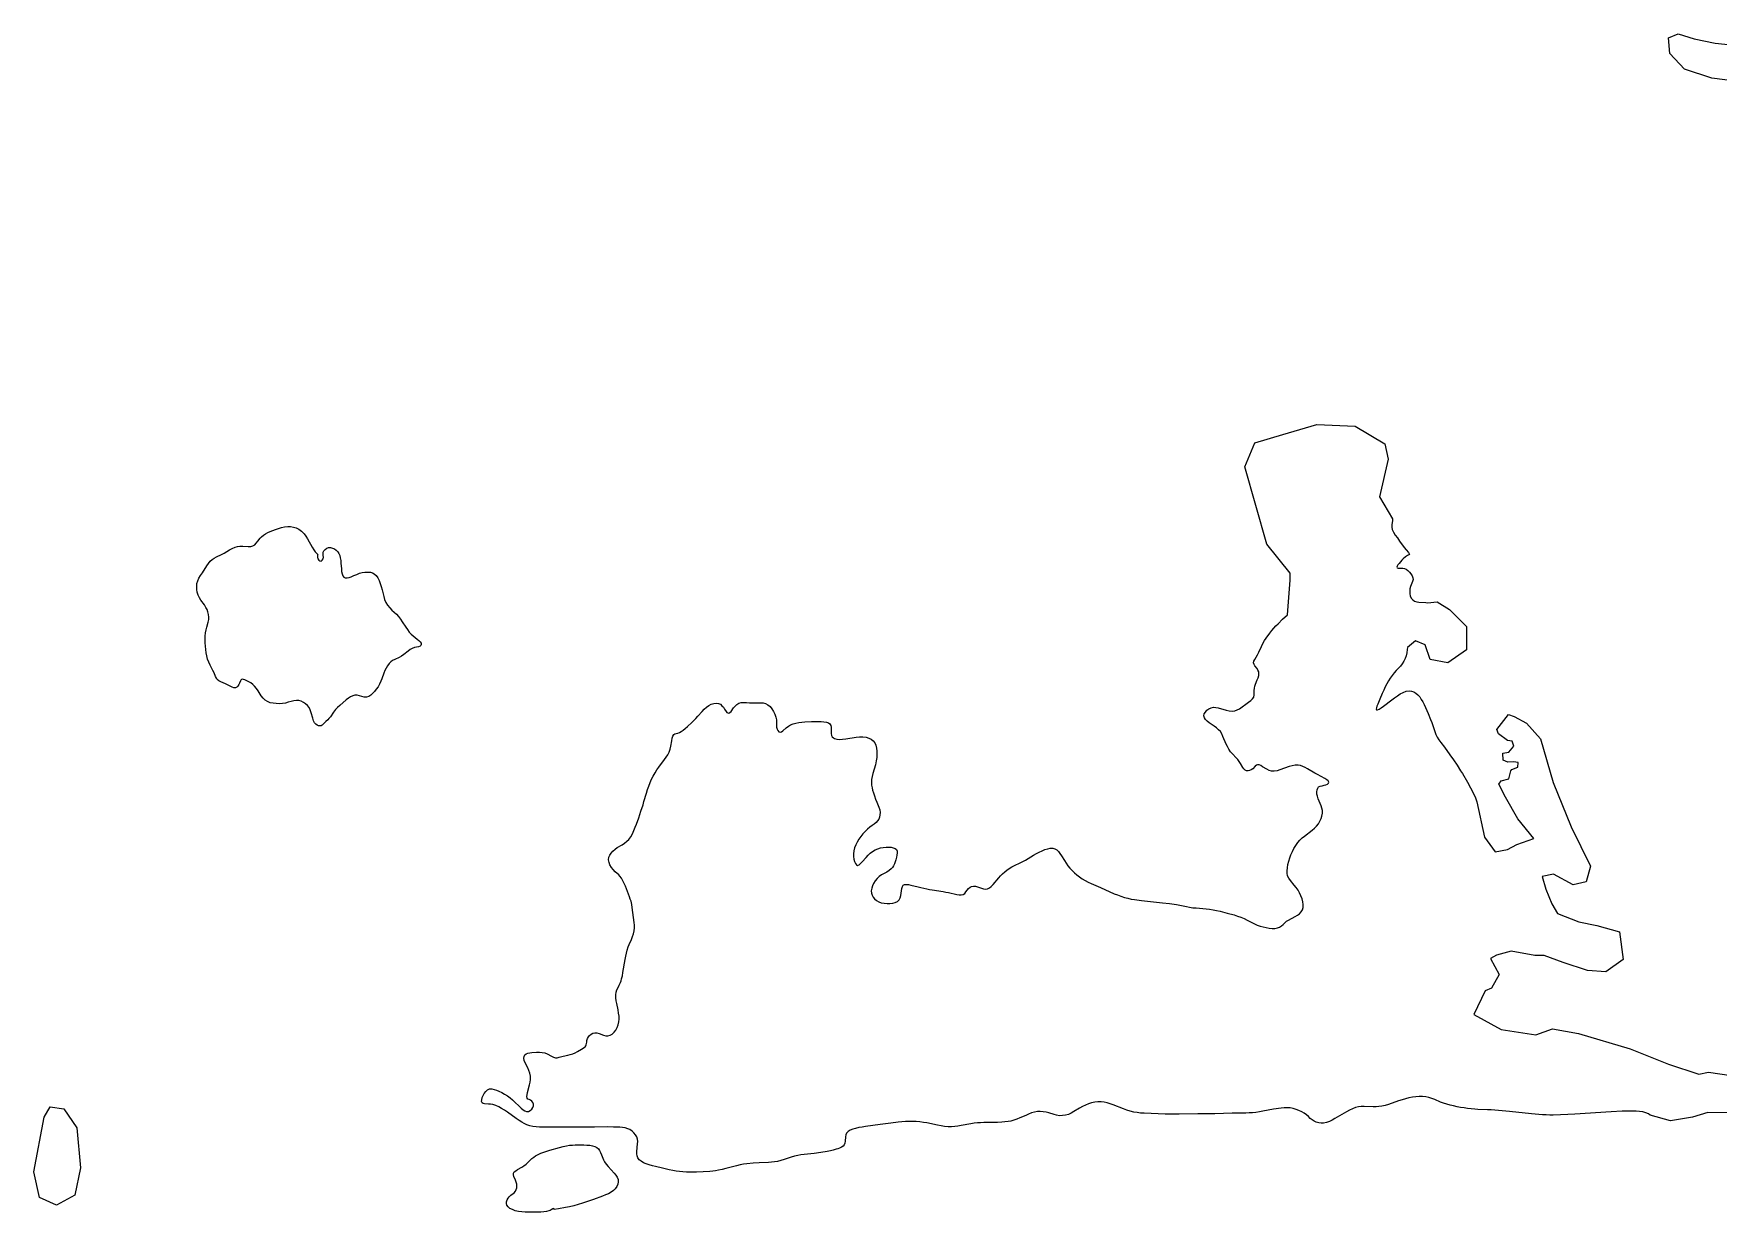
# Model space of a CAD drawing. Header units: metres. Extents: x 793723 to 812165, y 297650 to 314276.
# Drawn here: x 803388 to 804519, y 306188 to 306979 of the extents above; entities that cross this region are included whole.
import ezdxf

# ---------------------------------------------------------------- set-up
doc = ezdxf.new("R2010")
doc.units = ezdxf.units.M

msp = doc.modelspace()

# ---------------------------------------------------------------- linework, layer by layer
at = {"linetype": 'Continuous', "lineweight": 13}
for points in [[(804530.2, 306947.41), (804514.4, 306949.47), (804496.13, 306955.52), (804486.32, 306965.9), (804485.4, 306976.52), (804491.85, 306979.3), (804502.54, 306975.89), (804516.79, 306973.05), (804527.36, 306971.86)], [(804210.32, 306548.51), (804210.43, 306549.84), (804210.32, 306551.17), (804209.87, 306552.27), (804209.2, 306553.27), (804207.75, 306555.15), (804207.19, 306556.03), (804206.96, 306557.03), (804207.18, 306558.13), (804207.85, 306559.46), (804209.62, 306562.45), (804210.51, 306564.23), (804212.17, 306568.1), (804213.17, 306570.1), (804214.16, 306572.09), (804215.27, 306573.75), (804217.82, 306577.08), (804219.15, 306578.74), (804220.49, 306580.41), (804221.93, 306581.96), (804223.37, 306583.4), (804226.37, 306586.4), (804229.7, 306589.39), (804231.54, 306612.63), (804231.53, 306617.28), (804215.79, 306636.72), (804201.1, 306688.59), (804207.85, 306704.76), (804226.53, 306710.33), (804249.32, 306717.03), (804275.03, 306715.98), (804295.09, 306704.19), (804297.22, 306693.68), (804291.39, 306668.54), (804300.21, 306653.85), (804300.21, 306652.74), (804299.77, 306649.64), (804299.67, 306648.09)], [(803509.45, 306627.35), (803511.01, 306628.23), (803514.23, 306629.79), (803516.12, 306630.79), (803519.68, 306633.01), (803521.46, 306633.9), (803523.35, 306634.68), (803525.01, 306635.13), (803526.57, 306635.35), (803528.57, 306635.36), (803532.25, 306635.14), (803533.91, 306635.15), (803535.36, 306635.59), (803536.58, 306636.37), (803537.58, 306637.37), (803538.58, 306638.7), (803540.13, 306640.7), (803541.02, 306641.69), (803542.35, 306642.8), (803543.8, 306643.69), (803545.35, 306644.58), (803547.02, 306645.25), (803550.58, 306646.69), (803552.58, 306647.36), (803554.58, 306648.03), (803556.58, 306648.48), (803558.7, 306648.71), (803560.59, 306648.6), (803562.48, 306648.27), (803564.37, 306647.61), (803566.16, 306646.73), (803568.05, 306645.41), (803569.73, 306643.64), (803570.84, 306642.09), (803571.96, 306640.44)], [(804299.67, 306648.09), (804300, 306646.54), (804300.9, 306644.89), (804302.02, 306642.9), (804303.47, 306640.91), (804304.92, 306638.7), (804307.93, 306634.61), (804309.27, 306632.95), (804310.83, 306631.08), (804311.39, 306630.19), (804311.62, 306629.86), (804311.17, 306629.64), (804310.17, 306629.08), (804308.84, 306628.19), (804307.39, 306626.97), (804306.39, 306625.98), (804305.4, 306624.98), (804304.51, 306623.87), (804303.73, 306622.87), (804303.18, 306621.98), (804303.07, 306621.21), (804303.29, 306620.77), (804303.85, 306620.66), (804305.74, 306620.66), (804306.96, 306620.55), (804308.08, 306620.34), (804309.3, 306619.9), (804310.53, 306619.01), (804311.53, 306617.91), (804312.54, 306616.8), (804313.32, 306615.48), (804313.88, 306614.26), (804313.99, 306612.94), (804313.66, 306611.61), (804313.22, 306610.5), (804312.66, 306609.5), (804312.22, 306608.39), (804311.78, 306606.84)], [(803571.96, 306640.44), (803575.2, 306634.69), (803576.2, 306633.03), (803577.21, 306631.6), (803578.1, 306630.6), (803578.66, 306629.94), (803578.99, 306629.83), (803578.77, 306629.39), (803578.77, 306628.83), (803578.77, 306628.06), (803579, 306626.95), (803579.56, 306626.07), (803580.34, 306625.52), (803581.12, 306625.41), (803581.78, 306625.96), (803582.45, 306626.96), (803582.67, 306628.07), (803582.55, 306629.17), (803582.44, 306630.28), (803582.55, 306631.28), (803582.99, 306632.38), (803583.77, 306633.27), (803584.88, 306634.05), (803586.1, 306634.49), (803587.44, 306634.5), (803588.77, 306634.17), (803590.11, 306633.62), (803591.23, 306632.73), (803592.34, 306631.52), (803593.01, 306630.42), (803593.57, 306629.09), (803593.91, 306627.65), (803594.25, 306625.77), (803594.36, 306623.89), (803594.7, 306620.13), (803594.82, 306618.36), (803595.16, 306616.81), (803595.61, 306615.59)], [(803508.51, 306551.98), (803506.61, 306555.63), (803505.72, 306557.62), (803504.94, 306559.61), (803504.49, 306561.71), (803504.04, 306563.93), (803503.7, 306566.14), (803503.47, 306568.35), (803503.35, 306570.56), (803503.24, 306572.89), (803503.34, 306574.99), (803503.56, 306577.2), (803503.89, 306579.2), (803504.33, 306580.97), (803505.32, 306584.4), (803505.65, 306586.17), (803505.65, 306587.83), (803505.53, 306589.49), (803505.09, 306591.26), (803504.53, 306592.81), (803503.74, 306594.36), (803502.74, 306596.01), (803500.39, 306599.11), (803499.39, 306600.76), (803498.61, 306602.53), (803498.04, 306604.52), (803497.71, 306606.4), (803497.7, 306608.4), (803497.81, 306610.28), (803498.36, 306612.16), (803499.14, 306613.93), (803500.24, 306615.7), (803501.46, 306617.48), (803504.46, 306622.24), (803505.57, 306623.8), (803506.68, 306625.24), (803508.01, 306626.46), (803509.45, 306627.35)], [(803595.61, 306615.59), (803596.39, 306614.71), (803597.28, 306614.27), (803598.61, 306614.16), (803599.95, 306614.39), (803601.39, 306614.94), (803603.17, 306615.72), (803605.06, 306616.5), (803606.95, 306617.28), (803608.62, 306617.73), (803610.4, 306617.95), (803611.62, 306618.06), (803612.74, 306618.07), (803614.18, 306617.85), (803615.63, 306617.41), (803616.74, 306616.86), (803618.08, 306615.64), (803619.09, 306614.1), (803619.98, 306612.33), (803620.77, 306610.34), (803621.44, 306608.24), (803622, 306606.03), (803623.12, 306601.71), (803623.68, 306599.61), (803624.58, 306597.62), (803625.69, 306595.74), (803627.15, 306594.09), (803628.6, 306592.54), (803631.61, 306589.67), (803633.06, 306588.12), (803634.4, 306586.47), (803635.51, 306584.7), (803637.86, 306581.05), (803639.09, 306579.4), (803640.31, 306577.74), (803641.65, 306576.41), (803642.99, 306575.2), (803645.66, 306573.1)], [(804311.78, 306606.84), (804311.67, 306605.18), (804311.68, 306603.52), (804312.01, 306601.98), (804312.68, 306600.54), (804313.69, 306599.43), (804314.91, 306598.55), (804316.36, 306598.11), (804317.92, 306597.89), (804322.48, 306597.68)], [(804322.48, 306597.68), (804323.71, 306597.47), (804330.05, 306598.14), (804338.3, 306592.96), (804349.78, 306581.59), (804349.82, 306565.88), (804337.26, 306557.22), (804325.46, 306559.4), (804322.1, 306569.24), (804315.53, 306571.88), (804310.2, 306567.33), (804309.98, 306566.01), (804309.65, 306563.9), (804309.21, 306561.91), (804308.55, 306559.92), (804307.78, 306558.14), (804306.67, 306556.48), (804305.45, 306554.93), (804302.67, 306551.94), (804301.23, 306550.38), (804299.9, 306548.61), (804298.68, 306546.84), (804297.46, 306544.95), (804296.35, 306542.96), (804295.24, 306540.96), (804294.24, 306538.86), (804293.25, 306536.64), (804291.59, 306532.66), (804290.26, 306529.33), (804289.71, 306528), (804289.38, 306526.9), (804289.27, 306526.01), (804289.49, 306525.57), (804290.16, 306525.57), (804291.27, 306526.01), (804292.6, 306526.9), (804294.16, 306528.12), (804299.6, 306532.23)], [(803645.66, 306573.1), (803646.78, 306572.11), (803647.67, 306571.23), (803648.23, 306570.23), (803648.34, 306569.46), (803648.12, 306568.79), (803647.57, 306568.24), (803646.46, 306567.79), (803643.68, 306567.35), (803642.23, 306566.79), (803640.79, 306566.01), (803639.45, 306565.01), (803636.56, 306562.68), (803635.01, 306561.57), (803633.56, 306560.79), (803630.56, 306559.46), (803629.12, 306558.68), (803627.9, 306557.68), (803626.68, 306556.57), (803625.68, 306555.13), (803624.68, 306553.58), (803623.9, 306551.92), (803623.24, 306550.26), (803621.91, 306546.49), (803621.25, 306544.72), (803620.36, 306542.84), (803619.37, 306541.06), (803618.15, 306539.51), (803616.93, 306537.96), (803615.71, 306536.63), (803614.37, 306535.52), (803613.04, 306534.63), (803611.59, 306534.18), (803610.04, 306534.18), (803608.48, 306534.62), (803606.92, 306535.06), (803605.36, 306535.39), (803603.8, 306535.38)], [(803555.19, 306529.74), (803553.07, 306529.62), (803550.96, 306529.73), (803548.96, 306529.95), (803546.95, 306530.38), (803545.17, 306531.15), (803543.5, 306532.04), (803542.16, 306533.36), (803540.93, 306534.91), (803538.81, 306538.33), (803537.7, 306539.99), (803536.47, 306541.54), (803535.24, 306542.64), (803533.9, 306543.63), (803532.57, 306544.4), (803531.23, 306545.07), (803530, 306545.62), (803529.11, 306545.95), (803528.33, 306546.05), (803527.78, 306545.94), (803527.33, 306545.5), (803527, 306545.06), (803526.34, 306543.39), (803525.89, 306542.51), (803525.23, 306541.51), (803524.56, 306540.84), (803523.67, 306540.4), (803522.56, 306540.4), (803521.34, 306540.84), (803520, 306541.5), (803516.99, 306543.04), (803513.87, 306544.36), (803512.54, 306545.02), (803511.42, 306546.02), (803510.86, 306546.9), (803510.3, 306548), (803509.41, 306550.33), (803508.51, 306551.98)], [(804186.38, 306507.74), (804185.6, 306509.39), (804184.7, 306510.94), (804183.37, 306512.27), (804181.92, 306513.59), (804180.36, 306514.69), (804177.12, 306516.79), (804175.79, 306517.89), (804174.67, 306519.11), (804173.89, 306520.21), (804173.55, 306521.54), (804173.77, 306522.87), (804174.55, 306524.09), (804175.55, 306525.3), (804176.88, 306526.19), (804178.44, 306526.97), (804180.1, 306527.31), (804181.55, 306527.2), (804183.11, 306526.87), (804188.57, 306525.34), (804190.57, 306525.01), (804192.46, 306524.79), (804194.35, 306525.02), (804195.91, 306525.57), (804197.47, 306526.35), (804203.58, 306530.68), (804205.02, 306531.79), (804206.24, 306532.9), (804207.02, 306534.12), (804207.35, 306535.56), (804207.34, 306537), (804207.34, 306538.55), (804207.45, 306540.21), (804207.67, 306541.54), (804208.22, 306542.86), (804209.33, 306545.63), (804209.88, 306547.07), (804210.32, 306548.51)], [(803603.8, 306535.38), (803602.36, 306535.05), (803600.91, 306534.38), (803599.47, 306533.38), (803598.02, 306532.27), (803593.58, 306528.5), (803592.14, 306527.06), (803590.81, 306525.73), (803589.47, 306524.06), (803587.37, 306520.96), (803586.37, 306519.74), (803585.59, 306518.85), (803584.26, 306517.74), (803583.7, 306517.19), (803582.37, 306515.64), (803581.82, 306515.19), (803581.04, 306514.86), (803580.26, 306514.75), (803579.37, 306514.86), (803578.37, 306515.3), (803577.47, 306515.96), (803576.69, 306516.95), (803576.02, 306518.28), (803575.46, 306520.05), (803574.45, 306523.59), (803573.78, 306525.47), (803573, 306527.12), (803571.99, 306528.45), (803570.66, 306529.55), (803569.32, 306530.55), (803567.76, 306531.32), (803566.2, 306531.76), (803564.53, 306531.86), (803562.75, 306531.64), (803560.97, 306531.19), (803559.08, 306530.63), (803557.19, 306530.08), (803555.19, 306529.74)], [(804299.6, 306532.23), (804301.49, 306533.67), (804303.49, 306535.01), (804305.38, 306536.23), (804307.38, 306537.23), (804309.27, 306538.01), (804311.27, 306538.23), (804312.83, 306538.13), (804314.39, 306537.58), (804315.84, 306536.81), (804317.17, 306535.7), (804318.4, 306534.27), (804319.41, 306532.61), (804320.41, 306530.84), (804321.42, 306529.07), (804322.31, 306527.08), (804323.99, 306523.1), (804325.67, 306519.12), (804326.45, 306517.02), (804327.24, 306515.03), (804328.58, 306510.94), (804329.25, 306509.06), (804330.15, 306507.18), (804331.26, 306505.41), (804332.49, 306503.76), (804334.95, 306500.55), (804338.63, 306495.47), (804341.09, 306491.94), (804343.43, 306488.4), (804345.78, 306484.75), (804347.01, 306482.88), (804350.36, 306477.02), (804352.59, 306473.15), (804353.71, 306471.27), (804354.6, 306469.28), (804355.61, 306467.29), (804356.84, 306463.86), (804361.79, 306440.08)], [(803817.18, 306507.99), (803817.84, 306508.99), (803818.51, 306509.43), (803819.4, 306509.77), (803820.51, 306509.99), (803821.62, 306510.32), (803822.84, 306510.99), (803824.18, 306511.88), (803825.51, 306512.99), (803826.95, 306514.32), (803829.84, 306516.98), (803832.62, 306519.87), (803833.95, 306521.31), (803836.83, 306524.52), (803838.16, 306526.08), (803839.72, 306527.3), (803841.27, 306528.52), (803842.94, 306529.3), (803844.72, 306529.85), (803846.28, 306530.08), (803847.84, 306529.86), (803849.06, 306529.31), (803850.07, 306528.32), (803851.07, 306527.32), (803851.85, 306526.11), (803852.86, 306524.45), (803853.41, 306523.9), (803853.97, 306523.46), (803854.64, 306523.24), (803855.42, 306523.68), (803856.31, 306524.46), (803857.97, 306526.9), (803858.97, 306528.12), (803860.08, 306529.22), (803861.41, 306530.11), (803862.97, 306530.45), (803864.75, 306530.56), (803866.64, 306530.46)], [(803866.64, 306530.46), (803868.64, 306530.35), (803870.65, 306530.24), (803876.1, 306530.37), (803877.77, 306530.26), (803879.44, 306529.82), (803881, 306528.94), (803882.45, 306527.73), (803883.67, 306526.18), (803884.79, 306524.41), (803885.69, 306522.64), (803886.36, 306520.76), (803886.81, 306518.88), (803886.81, 306517.11), (803886.81, 306515.56), (803886.82, 306514.02), (803887.16, 306512.69), (803887.6, 306511.69), (803888.38, 306510.92), (803889.16, 306510.59), (803890.05, 306510.92), (803891.05, 306511.59), (803893.27, 306513.59), (803894.72, 306514.59), (803896.16, 306515.59), (803897.83, 306516.25), (803899.72, 306516.7), (803901.72, 306517.04), (803903.72, 306517.26), (803905.84, 306517.49), (803910.18, 306517.72), (803914.63, 306517.84), (803916.63, 306517.74), (803918.52, 306517.63), (803920.19, 306517.3), (803921.64, 306516.86), (803922.53, 306516.09), (803923.09, 306515.09)], [(804361.79, 306440.08), (804368.94, 306430.25), (804377.39, 306431.93), (804383.5, 306435.15), (804395.07, 306439.17), (804384.35, 306452.42), (804375.97, 306466.9), (804371.39, 306475.74), (804373.17, 306477.85), (804378.17, 306479.19), (804379.49, 306484.72), (804380.27, 306485.5), (804384.27, 306487.17), (804384.38, 306490.15), (804381.26, 306490.7), (804377.48, 306490.36), (804374.36, 306491.79), (804374.13, 306496.55), (804378.24, 306497.22), (804381.57, 306501.21), (804380.45, 306504.64), (804377.33, 306505.08), (804371.31, 306509.49), (804370.19, 306512.48), (804378.07, 306522.56), (804381.86, 306521.02), (804389.99, 306516.73), (804399.47, 306506.12), (804408, 306476.82), (804420.08, 306447.08), (804433.05, 306420.77), (804430.07, 306410.14), (804421.29, 306408.24), (804408.14, 306415.4), (804400.58, 306413.73), (804403.04, 306405.32), (804406.96, 306395.48), (804410.98, 306388.85)], [(803923.09, 306515.09), (803923.32, 306513.88), (803923.32, 306511.11), (803923.33, 306509.67), (803923.66, 306508.46), (803924.11, 306507.57), (803924.89, 306506.8), (803925.67, 306506.25), (803927.23, 306505.81), (803929.12, 306505.7), (803931.12, 306505.82), (803933.35, 306506.04), (803940.25, 306507.17), (803942.47, 306507.39), (803944.7, 306507.4), (803946.81, 306507.18), (803948.59, 306506.63), (803950.26, 306505.86), (803951.6, 306504.76), (803952.72, 306503.43), (803953.5, 306501.78), (803953.95, 306499.9), (803954.06, 306497.9), (803954.07, 306495.8), (803953.96, 306493.59), (803953.63, 306491.37), (803953.42, 306490.05), (803953.08, 306488.61), (803951.32, 306482.85), (803950.88, 306480.85), (803950.55, 306478.86), (803950.44, 306476.87), (803950.56, 306475.1), (803950.89, 306473.33), (803951.23, 306471.67), (803951.79, 306469.9), (803952.47, 306467.8), (803953.25, 306465.7)], [(803774.08, 306424.9), (803774.3, 306426.67), (803774.85, 306428.11), (803775.74, 306429.44), (803776.96, 306430.77), (803778.41, 306431.99), (803779.85, 306433.1), (803783.07, 306435.1), (803784.74, 306436.21), (803786.18, 306437.43), (803787.63, 306438.65), (803788.96, 306440.42), (803790.06, 306442.42), (803791.06, 306444.52), (803791.95, 306446.74), (803792.83, 306448.95), (803794.27, 306453.16), (803795.7, 306457.48), (803797.14, 306461.8), (803797.8, 306464.01), (803799.46, 306469.77), (803800.12, 306472.1), (803801.01, 306474.42), (803801.89, 306476.75), (803802.89, 306478.96), (803804, 306481.18), (803805.21, 306483.29), (803806.43, 306485.39), (803807.65, 306487.16), (803811.54, 306492.15), (803812.76, 306493.82), (803813.75, 306495.48), (803814.64, 306497.25), (803815.3, 306499.13), (803815.86, 306501.13), (803816.4, 306504.89), (803816.73, 306506.55), (803817.18, 306507.99)], [(804243.18, 306486.07), (804241.62, 306486.95), (804240.06, 306487.61), (804238.39, 306488.16), (804236.83, 306488.49), (804234.83, 306488.48), (804232.83, 306488.03), (804230.71, 306487.48), (804224.6, 306485.25), (804222.71, 306484.69), (804220.82, 306484.35), (804219.04, 306484.35), (804217.37, 306484.79), (804215.81, 306485.67), (804212.91, 306487.43), (804211.69, 306488.21), (804210.57, 306488.65), (804209.57, 306488.64), (804208.79, 306488.42), (804208.01, 306487.76), (804206.35, 306486.09), (804205.35, 306485.31), (804204.24, 306484.76), (804203.24, 306484.54), (804202.24, 306484.64), (804201.34, 306485.08), (804200.45, 306485.97), (804199.67, 306486.96), (804198.22, 306489.61), (804197.32, 306490.94), (804196.32, 306492.27), (804195.2, 306493.48), (804192.75, 306496.13), (804191.52, 306497.46), (804190.3, 306499.11), (804189.29, 306500.88), (804188.51, 306502.54), (804186.38, 306507.74)], [(804232.96, 306430.6), (804233.96, 306432.6), (804235.18, 306434.59), (804236.51, 306436.48), (804237.95, 306438.14), (804239.5, 306439.58), (804241.17, 306440.91), (804246.28, 306444.8), (804247.83, 306446.13), (804249.17, 306447.57), (804250.39, 306449.12), (804251.38, 306450.78), (804252.27, 306452.56), (804252.82, 306454.33), (804253.15, 306456.21), (804253.15, 306457.98), (804252.81, 306459.53), (804252.25, 306461.08), (804250.24, 306465.94), (804249.79, 306467.6), (804249.45, 306469.04), (804249.45, 306470.48), (804249.67, 306471.81), (804250, 306472.91), (804250.55, 306473.8), (804251.66, 306474.36), (804252.89, 306474.69), (804254.22, 306474.92), (804255.45, 306475.25), (804256.45, 306475.81), (804257.22, 306476.47), (804257.33, 306477.14), (804256.89, 306477.91), (804255.99, 306478.68), (804254.77, 306479.45), (804249.75, 306482.1), (804247.97, 306483.09), (804243.18, 306486.07)], [(803953.25, 306465.7), (803954.03, 306463.71), (803955.49, 306460.17), (803956.05, 306458.4), (803956.27, 306456.74), (803956.17, 306455.08), (803955.95, 306453.64), (803955.39, 306452.2), (803954.62, 306450.99), (803953.62, 306449.88), (803952.29, 306448.88), (803950.84, 306447.99), (803949.29, 306446.88), (803947.73, 306445.55), (803946.18, 306443.99), (803944.73, 306442.33), (803943.4, 306440.56), (803942.07, 306438.78), (803940.96, 306436.79), (803939.86, 306434.91), (803939.08, 306432.91), (803938.53, 306430.92), (803938.31, 306428.93), (803938.43, 306427.16), (803938.65, 306425.39), (803939.1, 306423.84), (803939.66, 306422.51), (803940.33, 306421.63), (803941.11, 306421.19), (803942.11, 306421.52), (803943.11, 306422.41), (803944.33, 306423.63), (803946.89, 306426.51), (803948.22, 306427.95), (803949.66, 306429.4), (803951.22, 306430.62), (803952.88, 306431.62), (803954.66, 306432.39)], [(803954.66, 306432.39), (803956.55, 306432.95), (803958.33, 306433.29), (803960.22, 306433.4), (803962, 306433.52), (803963.67, 306433.41), (803965.12, 306433.08), (803966.34, 306432.53), (803967.24, 306431.87), (803967.68, 306430.76), (803967.8, 306429.55), (803967.58, 306428.11), (803967.25, 306426.67), (803966.81, 306425.01), (803966.37, 306423.57), (803965.81, 306422.13), (803965.15, 306420.8), (803964.48, 306419.69), (803963.71, 306418.8), (803962.37, 306417.69), (803960.71, 306416.69), (803957.26, 306414.81), (803955.71, 306413.7), (803954.26, 306412.36), (803953.04, 306410.81), (803951.93, 306409.15), (803951.16, 306407.49), (803950.61, 306405.83), (803950.28, 306404.06), (803950.39, 306402.51), (803950.84, 306401.18), (803951.51, 306399.96), (803952.51, 306398.86), (803953.85, 306397.65), (803955.3, 306396.76), (803957.08, 306396.1), (803958.97, 306395.78), (803960.98, 306395.56)], [(804021.71, 306406.88), (804024.38, 306406), (804025.6, 306405.56), (804027.05, 306405.34), (804028.39, 306405.56), (804029.61, 306406.12), (804030.83, 306407.12), (804032.05, 306408.34), (804035.94, 306412.88), (804037.16, 306414.22), (804038.49, 306415.55), (804039.93, 306416.88), (804041.38, 306418.1), (804042.93, 306419.21), (804044.6, 306420.32), (804046.49, 306421.21), (804050.27, 306422.88), (804052.05, 306423.77), (804053.93, 306424.77), (804059.27, 306428.1), (804061.16, 306429.1), (804063.05, 306430.1), (804064.94, 306430.99), (804066.83, 306431.77), (804068.72, 306432.33), (804070.5, 306432.66), (804072.16, 306432.78), (804073.61, 306432.34), (804074.84, 306431.57), (804075.95, 306430.57), (804076.96, 306429.14), (804077.96, 306427.7), (804079.97, 306424.38), (804081.09, 306422.62), (804082.32, 306420.96), (804083.66, 306419.3), (804085.22, 306417.76), (804086.67, 306416.21)], [(804211.27, 306380.42), (804213.27, 306379.87), (804215.39, 306379.44), (804217.39, 306379.11), (804219.39, 306378.89), (804221.17, 306378.9), (804222.95, 306379.23), (804224.4, 306379.68), (804225.62, 306380.57), (804226.73, 306381.57), (804227.84, 306382.56), (804229.06, 306383.67), (804230.28, 306384.45), (804234.73, 306386.79), (804236.29, 306387.78), (804237.73, 306388.78), (804238.95, 306390), (804239.84, 306391.44), (804240.28, 306392.99), (804240.28, 306394.88), (804240.05, 306396.76), (804239.49, 306398.75), (804238.7, 306400.74), (804237.81, 306402.73), (804236.8, 306404.61), (804235.58, 306406.37), (804234.24, 306408.03), (804231.67, 306411.12), (804230.55, 306412.67), (804229.77, 306414.22), (804229.43, 306415.88), (804229.43, 306417.65), (804229.65, 306419.53), (804229.98, 306421.74), (804230.53, 306423.96), (804231.19, 306426.17), (804231.96, 306428.39), (804232.96, 306430.6)], [(803779.62, 306337.71), (803780.4, 306339.26), (803781.17, 306340.92), (803781.95, 306342.58), (803782.39, 306343.8), (803782.72, 306345.02), (803783.27, 306347.12), (803783.71, 306349.23), (803785.14, 306357.97), (803785.58, 306360.19), (803786.02, 306362.29), (803786.57, 306364.39), (803787.24, 306366.5), (803787.9, 306368.16), (803789.34, 306371.48), (803790.11, 306373.37), (803790.66, 306375.36), (803791.11, 306377.24), (803791.32, 306379.23), (803791.32, 306381), (803791.2, 306382.77), (803789.96, 306392.84), (803789.62, 306395.05), (803789.17, 306397.16), (803788.61, 306398.59), (803788.05, 306400.14), (803785.36, 306407.33), (803784.58, 306409.1), (803783.68, 306410.86), (803782.79, 306412.52), (803781.67, 306413.96), (803780.89, 306414.84), (803778.44, 306416.94), (803777.1, 306418.37), (803775.99, 306419.81), (803774.98, 306421.47), (803774.42, 306423.24), (803774.08, 306424.9)], [(803960.98, 306395.56), (803962.87, 306395.67), (803964.76, 306395.9), (803966.43, 306396.35), (803967.87, 306397.01), (803968.98, 306398.01), (803969.76, 306399.34), (803970.2, 306400.89), (803970.42, 306402.55), (803970.53, 306404.21), (803970.75, 306405.76), (803971.19, 306407.09), (803971.74, 306407.98), (803972.74, 306408.31), (803973.86, 306408.43), (803975.3, 306408.32), (803976.86, 306407.99), (803981.87, 306406.89), (803983.65, 306406.46), (803987.55, 306405.47), (803989.33, 306405.03), (803991.11, 306404.7), (803998.57, 306403.61), (804000.46, 306403.29), (804002.24, 306402.96), (804007.7, 306401.75), (804009.37, 306401.43), (804010.7, 306401.43), (804011.93, 306401.76), (804013.04, 306402.43), (804013.81, 306403.54), (804014.7, 306404.65), (804015.48, 306405.76), (804016.59, 306406.64), (804017.7, 306407.09), (804019.03, 306407.31), (804020.37, 306407.21), (804021.71, 306406.88)], [(804086.67, 306416.21), (804088.34, 306414.78), (804090.01, 306413.45), (804091.8, 306412.24), (804093.8, 306411.03), (804095.81, 306410.03), (804097.92, 306409.04), (804104.27, 306406.29), (804113.3, 306402.22), (804115.52, 306401.34), (804117.86, 306400.46), (804120.2, 306399.69), (804122.43, 306399.14), (804124.76, 306398.59), (804126.99, 306398.27), (804131.67, 306397.61), (804145.8, 306396.1), (804150.48, 306395.55), (804155.15, 306394.9), (804157.38, 306394.46), (804161.83, 306393.59), (804163.95, 306393.15), (804166.17, 306392.82), (804168.4, 306392.61), (804175.08, 306391.96), (804177.41, 306391.74), (804179.75, 306391.42), (804182.09, 306390.87), (804184.43, 306390.43), (804189.1, 306389.22), (804193.78, 306387.91), (804196.12, 306387.14), (804198.34, 306386.37), (804200.57, 306385.49), (804202.69, 306384.5), (804207.59, 306381.96), (804209.26, 306381.19), (804211.27, 306380.42)], [(804410.98, 306388.85), (804425.13, 306383.24), (804437.26, 306380.83), (804452.41, 306376.66), (804454.9, 306357.97), (804443.34, 306349.86), (804430.99, 306350.61), (804414.73, 306355.99), (804402.03, 306360.83), (804395.69, 306360.82), (804379.77, 306363.55), (804369.88, 306360.87), (804365.88, 306358.76), (804371.8, 306347.93), (804366.59, 306338.73), (804362.25, 306337.06), (804354.61, 306321.22), (804373, 306310.97), (804396.26, 306307.48), (804407.49, 306311.49), (804424.86, 306308.32), (804459.6, 306298), (804485.44, 306287.88), (804505.81, 306281.18), (804512.27, 306282.52), (804527.52, 306280.12)], [(803751.68, 306295.48), (803753.24, 306296.37), (803755.79, 306297.93), (803757.57, 306299.04), (803758.24, 306299.48), (803758.68, 306300.15), (803759.01, 306300.81), (803759.23, 306301.59), (803759.34, 306302.47), (803759.45, 306303.69), (803759.89, 306305.02), (803760.45, 306306.13), (803761.33, 306307.12), (803762.33, 306308.01), (803763.56, 306308.68), (803764.78, 306308.9), (803766.23, 306308.8), (803767.67, 306308.36), (803770.68, 306307.26), (803772.13, 306306.82), (803773.58, 306306.71), (803775.02, 306307.27), (803776.35, 306308.04), (803777.69, 306309.27), (803778.8, 306310.71), (803779.79, 306312.37), (803780.57, 306314.14), (803781.01, 306316.13), (803781.23, 306318.02), (803781.11, 306320.12), (803780.77, 306322.11), (803780.43, 306324.21), (803779.53, 306328.41), (803779.2, 306330.4), (803778.97, 306332.4), (803778.85, 306334.28), (803779.07, 306336.05), (803779.62, 306337.71)], [(803721.71, 306263.54), (803720.82, 306263.99), (803719.93, 306264.43), (803719.37, 306265.09), (803719.26, 306266.08), (803719.36, 306267.3), (803719.58, 306268.74), (803721.02, 306273.83), (803721.35, 306275.72), (803721.57, 306277.6), (803721.56, 306279.7), (803721.22, 306281.69), (803720.55, 306283.57), (803719.77, 306285.45), (803718.09, 306288.77), (803717.42, 306290.31), (803717.19, 306291.75), (803717.3, 306292.97), (803717.86, 306293.97), (803718.74, 306294.85), (803719.86, 306295.3), (803721.08, 306295.52), (803722.42, 306295.64), (803725.75, 306295.76), (803727.64, 306295.76), (803729.43, 306295.65), (803731.21, 306295.33), (803732.77, 306294.78), (803735.66, 306293.23), (803737, 306292.57), (803738.34, 306292.13), (803739.56, 306292.14), (803740.89, 306292.47), (803743.56, 306293.25), (803746.68, 306293.81), (803748.34, 306294.26), (803750.12, 306294.82), (803751.68, 306295.48)], [(803696.46, 306260.72), (803694.9, 306261.05), (803693.34, 306261.04), (803690.78, 306261.15), (803689.78, 306261.37), (803689.11, 306261.81), (803688.78, 306262.69), (803688.88, 306263.91), (803689.21, 306265.35), (803689.88, 306266.79), (803690.65, 306268.23), (803691.65, 306269.56), (803692.87, 306270.56), (803694.21, 306271.23), (803695.65, 306271.23), (803697.21, 306270.9), (803698.77, 306270.35), (803700.44, 306269.58), (803702.34, 306268.7), (803704.23, 306267.71), (803706.13, 306266.5), (803708.02, 306265.17), (803709.58, 306263.85), (803711.14, 306262.41), (803713.93, 306259.54), (803715.27, 306258.33), (803716.61, 306257.23), (803717.83, 306256.45), (803719.06, 306256.01), (803720.39, 306256.13), (803721.5, 306256.68), (803722.5, 306257.57), (803723.28, 306258.68), (803723.72, 306259.9), (803723.61, 306261), (803723.27, 306262), (803722.6, 306262.88), (803721.71, 306263.54)], [(803794.57, 306223.65), (803793.68, 306224.87), (803793.23, 306226.2), (803793.01, 306227.74), (803793, 306229.29), (803793.55, 306234.27), (803793.66, 306235.93), (803793.43, 306237.48), (803792.98, 306239.03), (803792.2, 306240.47), (803791.08, 306241.79), (803789.86, 306242.9), (803788.41, 306243.89), (803786.85, 306244.44), (803785.18, 306244.99), (803783.4, 306245.21), (803781.51, 306245.42), (803779.5, 306245.53), (803777.39, 306245.64), (803773.05, 306245.74), (803764.59, 306245.5), (803744.01, 306245.45), (803729.87, 306245.53), (803727.65, 306245.63), (803725.42, 306245.85), (803723.2, 306246.06), (803721.08, 306246.5), (803719.08, 306247.16), (803717.41, 306247.93), (803715.74, 306248.81), (803714.06, 306249.92), (803712.06, 306251.24), (803706.15, 306255.54), (803704.26, 306256.86), (803702.25, 306258.08), (803700.36, 306259.18), (803698.35, 306260.17), (803696.46, 306260.72)], [(804229.46, 306258.52), (804227.46, 306258.51), (804225.35, 306258.29), (804220.34, 306257.5), (804213.22, 306256.16), (804210.89, 306255.82), (804208.44, 306255.48), (804206.21, 306255.26), (804203.99, 306255.14), (804201.76, 306255.02), (804192.64, 306254.89), (804180.85, 306254.53), (804176.28, 306254.52), (804169.5, 306254.51), (804157.03, 306254.26), (804152.25, 306254.25), (804147.46, 306254.35), (804133.44, 306254.87), (804131.11, 306254.97), (804128.77, 306255.3), (804126.43, 306255.62), (804124.09, 306256.28), (804121.75, 306256.94), (804119.53, 306257.82), (804112.62, 306260.46), (804110.62, 306261.12), (804108.61, 306261.78), (804106.61, 306262.22), (804104.6, 306262.55), (804102.49, 306262.54), (804100.38, 306262.2), (804098.15, 306261.76), (804096.04, 306261.09), (804094.04, 306260.31), (804092.04, 306259.31), (804090.15, 306258.2), (804086.37, 306255.98), (804084.59, 306254.86)], [(804313.46, 306265.57), (804311.12, 306265.13), (804308.9, 306264.57), (804306.56, 306263.9), (804304.23, 306263.12), (804297.45, 306260.78), (804295.11, 306260.11), (804292.89, 306259.55), (804291, 306259.32), (804289.1, 306259.1), (804287.1, 306259.09), (804281.2, 306259.41), (804279.2, 306259.3), (804277.31, 306259.07), (804275.31, 306258.62), (804273.31, 306257.84), (804271.31, 306256.84), (804269.3, 306255.84), (804261.53, 306251.29), (804259.64, 306250.18), (804257.75, 306249.4), (804255.86, 306248.62), (804253.86, 306248.28), (804252.19, 306248.17), (804250.63, 306248.39), (804248.96, 306248.83), (804247.51, 306249.49), (804246.17, 306250.37), (804244.95, 306251.36), (804243.72, 306252.58), (804242.38, 306253.79), (804240.93, 306254.89), (804239.26, 306255.89), (804237.37, 306256.77), (804235.47, 306257.43), (804233.58, 306257.97), (804231.47, 306258.41), (804229.46, 306258.52)], [(804463.7, 306256.18), (804461.36, 306256.29), (804459.03, 306256.28), (804454.24, 306256.16), (804446.9, 306255.81), (804422.53, 306254.21), (804417.75, 306253.97), (804412.85, 306253.74), (804408.07, 306253.62), (804405.62, 306253.61), (804403.17, 306253.72), (804400.72, 306253.82), (804398.28, 306254.04), (804393.38, 306254.47), (804378.58, 306255.99), (804371.23, 306256.74), (804366.33, 306257.06), (804363.88, 306257.17), (804357.43, 306257.49), (804355.32, 306257.59), (804352.87, 306257.81), (804350.53, 306258.13), (804348.19, 306258.46), (804345.85, 306258.79), (804343.52, 306259.22), (804341.18, 306259.77), (804338.84, 306260.32), (804336.61, 306260.98), (804334.39, 306261.64), (804332.38, 306262.41), (804328.48, 306264.06), (804326.48, 306264.83), (804324.59, 306265.49), (804322.58, 306265.93), (804320.36, 306266.14), (804318.13, 306266.14), (804315.79, 306265.91), (804313.46, 306265.57)], [(803987.69, 306248.33), (803985.35, 306248.77), (803983.01, 306249.1), (803980.56, 306249.31), (803978.12, 306249.42), (803975.78, 306249.41), (803973.33, 306249.3), (803970.88, 306249.07), (803968.44, 306248.84), (803963.54, 306248.28), (803956.2, 306247.38), (803951.31, 306246.7), (803946.52, 306246.03), (803944.19, 306245.58), (803941.96, 306245.24), (803939.85, 306244.68), (803937.85, 306244.12), (803936.18, 306243.46), (803934.74, 306242.57), (803933.74, 306241.57), (803933.18, 306240.35), (803932.96, 306239.02), (803932.86, 306236.15), (803932.64, 306234.82), (803932.2, 306233.6), (803931.42, 306232.71), (803930.31, 306232.04), (803929.09, 306231.38), (803927.97, 306231.04), (803926.75, 306230.71), (803924.86, 306230.15), (803922.86, 306229.7), (803920.75, 306229.26), (803916.41, 306228.47), (803912.07, 306227.91), (803905.39, 306227.23), (803903.17, 306227), (803901.06, 306226.56)], [(804084.59, 306254.86), (804082.7, 306254.09), (804080.7, 306253.53), (804078.7, 306253.3), (804076.7, 306253.19), (804074.69, 306253.51), (804073.02, 306253.95), (804069.57, 306255.05), (804067.79, 306255.49), (804065.79, 306255.93), (804063.78, 306256.03), (804061.78, 306256.03), (804059.78, 306255.69), (804057.78, 306255.13), (804055.89, 306254.36), (804054, 306253.47), (804050.11, 306251.69), (804048.1, 306250.8), (804046.1, 306250.13), (804044.1, 306249.57), (804042.1, 306249.23), (804039.99, 306249.01), (804037.87, 306248.89), (804034.98, 306248.77), (804025.97, 306248.64), (804023.74, 306248.53), (804021.52, 306248.41), (804019.29, 306248.18), (804017.18, 306247.85), (804010.61, 306246.62), (804008.5, 306246.28), (804006.39, 306245.94), (804004.16, 306245.83), (804001.83, 306245.82), (803999.49, 306246.04), (803997.15, 306246.47), (803994.81, 306246.8), (803987.69, 306248.33)], [(804526.13, 306255.22), (804511.77, 306255.3), (804501.54, 306252.29), (804486.75, 306249.71), (804473.05, 306253.66), (804471.94, 306254.43), (804470.04, 306255.2), (804468.04, 306255.75), (804465.93, 306256.08), (804463.7, 306256.18)], [(803710.37, 306212.39), (803710.14, 306213.61), (803710.14, 306214.61), (803710.69, 306215.49), (803711.69, 306216.27), (803712.92, 306217.05), (803715.8, 306218.71), (803717.25, 306219.6), (803718.69, 306220.6), (803719.69, 306221.49), (803721.47, 306223.49), (803722.58, 306224.48), (803723.8, 306225.48), (803725.02, 306226.37), (803726.8, 306227.26), (803728.58, 306228.15), (803730.58, 306228.82), (803732.58, 306229.49), (803734.69, 306230.16), (803741.14, 306231.94), (803743.48, 306232.61), (803745.82, 306233.06), (803747.71, 306233.39), (803749.71, 306233.51), (803751.6, 306233.62), (803753.6, 306233.63), (803757.5, 306233.64), (803759.5, 306233.53), (803761.39, 306233.43), (803763.17, 306233.1), (803764.84, 306232.66), (803766.18, 306231.89), (803767.18, 306230.89), (803767.97, 306229.79), (803768.64, 306228.57), (803769.2, 306227.03), (803770.54, 306223.71), (803771.32, 306222.16)], [(803901.06, 306226.56), (803898.72, 306226), (803896.5, 306225.33), (803891.94, 306223.77), (803889.71, 306223.1), (803887.38, 306222.54), (803885.38, 306222.2), (803883.37, 306221.98), (803881.26, 306221.86), (803875.03, 306221.52), (803871.14, 306221.29), (803866.91, 306220.94), (803864.68, 306220.61), (803862.24, 306220.16), (803859.9, 306219.6), (803852.67, 306217.7), (803850.34, 306217.14), (803847.89, 306216.58), (803845.89, 306216.25), (803844, 306216.02), (803842, 306215.8), (803837.54, 306215.56), (803833.09, 306215.33), (803828.53, 306215.32), (803826.31, 306215.43), (803823.97, 306215.53), (803821.63, 306215.75), (803819.41, 306216.08), (803817.07, 306216.51), (803814.73, 306216.95), (803810.17, 306217.94), (803805.6, 306219.03), (803803.49, 306219.58), (803801.37, 306220.24), (803799.37, 306220.9), (803797.58, 306221.67), (803795.91, 306222.66), (803794.57, 306223.65)], [(803771.32, 306222.16), (803772.44, 306220.62), (803773.67, 306219.07), (803777.68, 306214.76), (803778.8, 306213.33), (803779.8, 306211.89), (803780.36, 306210.45), (803780.48, 306208.9), (803780.15, 306207.24), (803779.48, 306205.69), (803778.48, 306204.25), (803777.26, 306202.92), (803775.71, 306201.81), (803773.93, 306200.81), (803772.04, 306200.03), (803770.04, 306199.25), (803763.81, 306197.02), (803759.14, 306195.35), (803756.48, 306194.46), (803753.58, 306193.57), (803750.69, 306192.79), (803747.8, 306192.12), (803745.13, 306191.56)], [(803745.13, 306191.56), (803740.46, 306190.77), (803737.46, 306190.32), (803737.46, 306190.66), (803737.23, 306190.77), (803737.01, 306190.88), (803736.57, 306190.65), (803735.57, 306189.99), (803734.9, 306189.65), (803733.9, 306189.32), (803732.45, 306188.99), (803730.67, 306188.76), (803728.67, 306188.53), (803724.67, 306188.41), (803720.21, 306188.4), (803717.99, 306188.4), (803715.76, 306188.61), (803713.54, 306189.05), (803711.42, 306189.49), (803709.53, 306190.26), (803707.86, 306191.03), (803706.63, 306192.02), (803705.74, 306193.13), (803705.51, 306194.23), (803705.62, 306195.45), (803705.95, 306196.67), (803706.62, 306197.89), (803707.39, 306198.89), (803708.39, 306199.88), (803710.61, 306201.55), (803711.5, 306202.55), (803712.06, 306203.66), (803712.39, 306204.76), (803712.5, 306205.98), (803712.49, 306207.31), (803712.04, 306208.64), (803711.49, 306209.96), (803710.37, 306212.39)]]:
    msp.add_lwpolyline(points, dxfattribs=at)
msp.add_lwpolyline([(803395.15, 306252.17), (803399.36, 306259.15), (803408.49, 306257.84), (803417.09, 306245.14), (803419.71, 306218.25), (803415.74, 306199.88), (803403.52, 306193.21), (803392.05, 306198.38), (803388.22, 306215.64)], close=True, dxfattribs=at)

doc.saveas('drawing.dxf')
